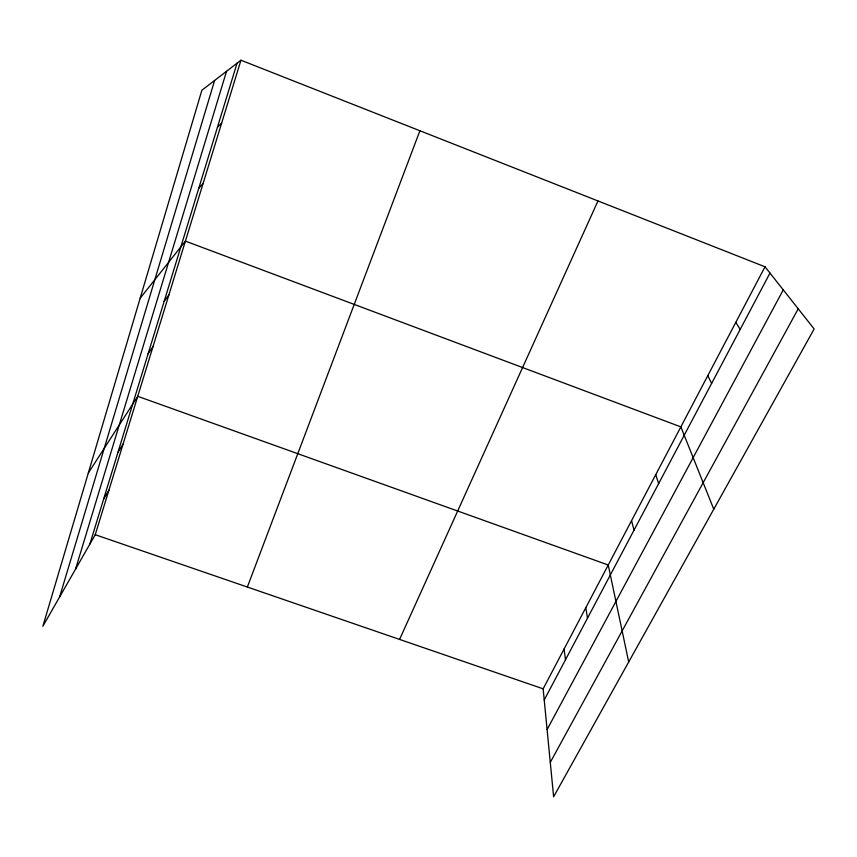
<?xml version="1.0" encoding="UTF-8"?>
<svg xmlns="http://www.w3.org/2000/svg" width="857" height="857" viewBox="0 0 857 857"><rect width="100%" height="100%" fill="white"/><g stroke="black" fill="none" stroke-linecap="round" stroke-linejoin="round"><path stroke-width="1.29" d="M59.615 596.975L214.614 80.451M75.555 569.123L226.527 71.302M89.867 544.099L237.046 63.214M240.956 60.215L201.866 90.253L42.85 626.274L95.245 534.704L240.956 60.215L765.022 266.795L814.15 328.97L553.622 796.785L543.145 688.824L765.022 266.795M247.352 587.034L419.898 130.746M399.576 639.418L597.972 200.945M544.227 699.965L769.972 273.072M547.098 729.553L783.266 289.88M550.29 762.376L798.221 308.809M103.622 499.181L108.893 490.258M117.891 452.55L123.054 444.162M88.314 473.032L137.752 396.309L608.245 565.009L628.695 661.99M148.122 353.78L153.017 346.582M164.148 301.407L168.893 294.894M140.184 298.193L185.401 241.117L680.865 426.882L713.763 509.229M198.76 188.315L203.141 183.377M217.485 127.147L221.642 123.14M95.245 534.704L543.145 688.824M735.809 322.361L740.18 329.399M707.775 375.677L711.621 383.422M655.734 474.66L658.637 483.605M631.545 520.67L634.03 530.14M585.77 607.752L587.506 618.133M564.088 649.006L565.481 659.783"/></g></svg>
